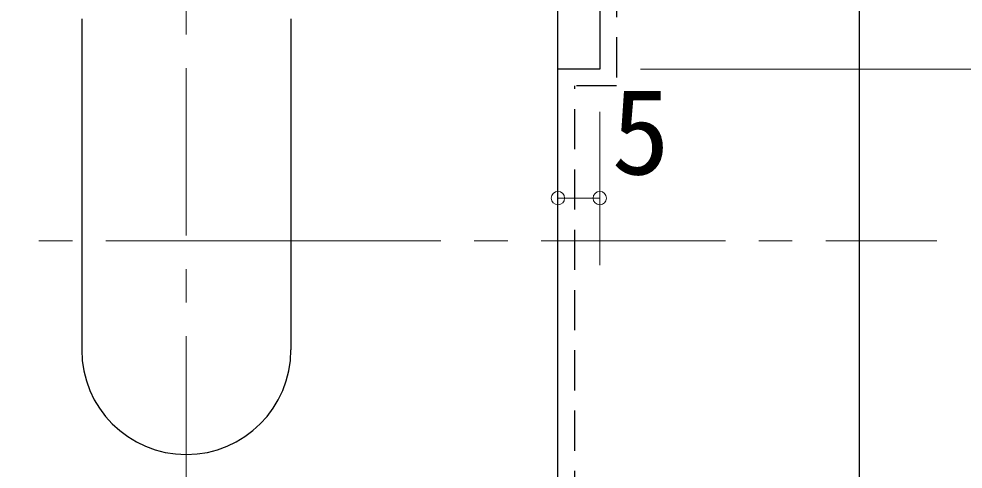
# Model space of a CAD drawing. Units: millimetres at full size; details may follow other scales. Extents: x -800 to 800, y -560 to 560.
# Drawn here: x -17.9 to 94.9, y -246.3 to -192.5 of the extents above; entities that cross this region are included whole.
import ezdxf
from ezdxf.enums import TextEntityAlignment as Align

# ---------------------------------------------------------------- set-up
doc = ezdxf.new("R2010")
doc.units = ezdxf.units.MM
doc.header["$LTSCALE"] = 4
doc.header["$PDMODE"] = 32
doc.header["$PDSIZE"] = 1.6
for name, pattern in [('CHAIN1', [8, 5, -1, 1, -1]), ('DASHED1', [1.8, 1.2, -0.6]), ('DOUBLE_CHAIN1', [8.8, 5, -1, 0.6, -0.6, 0.6, -1])]:
    doc.linetypes.add(name, pattern=pattern)
doc.layers.add('2-0', color=4, linetype='Continuous', lineweight=9)
doc.styles.add('ＭＳ ゴシック', font='')
doc.styles.get('ＭＳ ゴシック').set_extended_font_data('MS Gothic')

msp = doc.modelspace()

# ---------------------------------------------------------------- linework, layer by layer
at = {"layer": '2-0', "linetype": 'CHAIN1'}
for p, q in [((2.052, -102.393), (2.052, -249.047)), ((12.449, -219.01), (-500.924, -219.01)), ((12.449, -219.01), (46.449, -219.01)), ((46.449, -219.01), (91.717, -219.01))]:
    msp.add_line(p, q, dxfattribs=at)
at = {"layer": '2-0', "color": 7, "lineweight": 25}
for p, q in [((82.449, -133.008), (82.449, -305.01)), ((-10.448, -192.519), (-10.448, -232.035)), ((14.552, -192.519), (14.552, -232.035)), ((46.449, -302.51), (46.449, -198.512))]:
    msp.add_line(p, q, dxfattribs=at)
at = {"layer": '2-0', "color": 7, "linetype": 'DOUBLE_CHAIN1', "lineweight": 25}
msp.add_line((46.449, -198.512), (46.449, -156.509), dxfattribs=at)
at = {"layer": '2-0'}
for p, q in [((107.263, -198.52), (56.296, -198.52)), ((46.449, -221.914), (46.449, -203.611)), ((51.45, -221.914), (51.45, -203.611)), ((46.449, -213.914), (51.45, -213.914))]:
    msp.add_line(p, q, dxfattribs=at)
at = {"layer": '2-0', "color": 7, "linetype": 'DASHED1', "lineweight": 25}
msp.add_line((48.449, -301.682), (48.449, -200.512), dxfattribs=at)
msp.add_lwpolyline([(53.45, -151.511), (53.45, -200.512), (48.449, -200.512)], dxfattribs=at)
at = {"layer": '2-0', "color": 7, "lineweight": 25}
msp.add_lwpolyline([(51.45, -153.511), (51.45, -198.512), (46.449, -198.512)], dxfattribs=at)
msp.add_arc((2.052, -232.019), 12.5, 180, 0, dxfattribs=at)
at = {"layer": '2-0'}
for p in [(46.449, -213.914), (51.45, -213.914)]:
    msp.add_point(p, dxfattribs=at)

# ---------------------------------------------------------------- texts
at = {"layer": '2-0', "color": 7, "style": 'ＭＳ ゴシック'}
msp.add_text('5', height=10.26, dxfattribs=at).set_placement((52.846, -214.17), align=Align.BOTTOM_LEFT)

doc.saveas('drawing.dxf')
